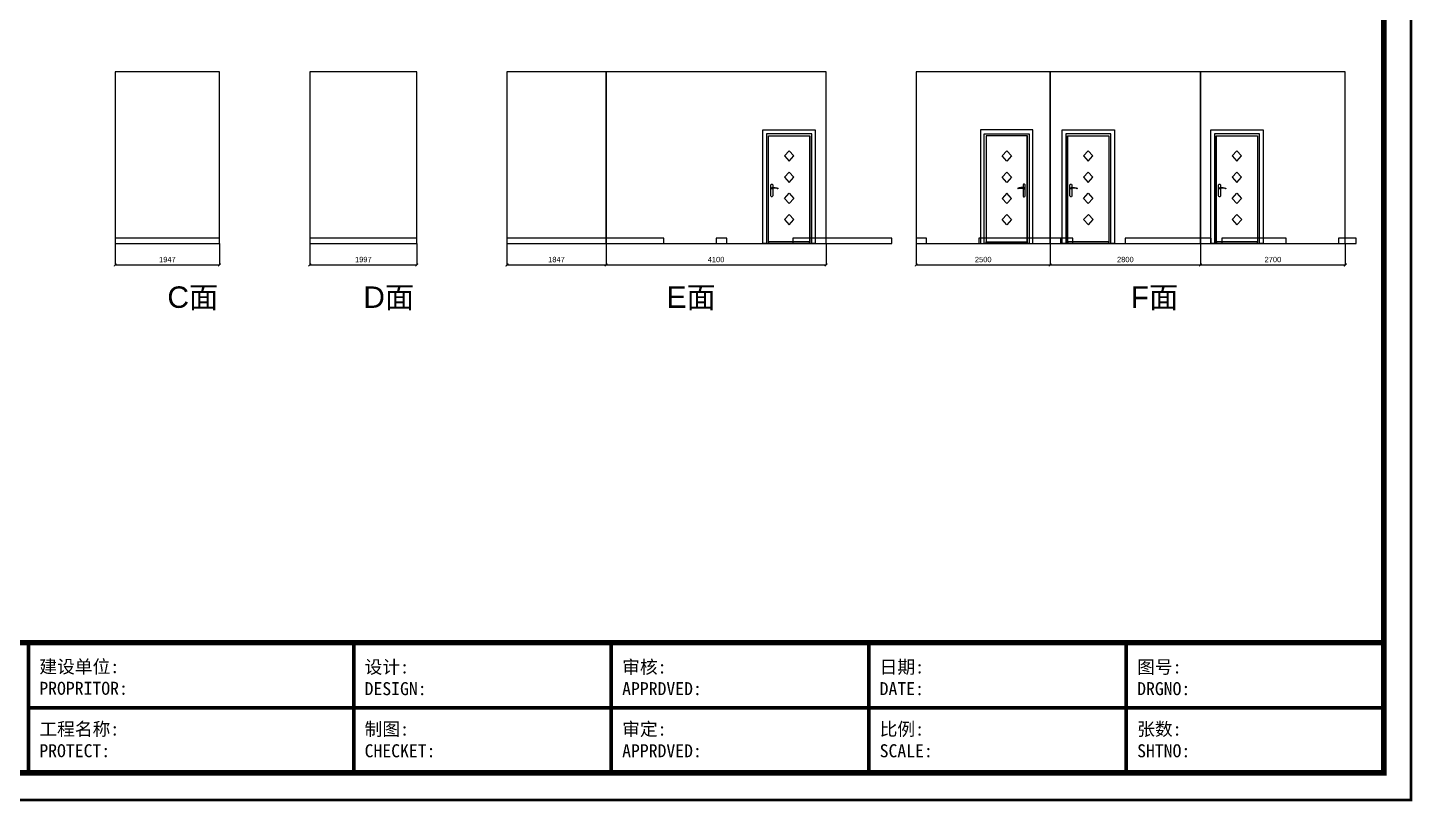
# Model space of a CAD drawing. Header units: inches. Extents: x -9450 to 207408, y -100115 to 6682.
# Drawn here: x 18190 to 27408, y -25115 to -19963 of the extents above; entities that cross this region are included whole.
import ezdxf

# ---------------------------------------------------------------- set-up
doc = ezdxf.new("R2010")
doc.units = ezdxf.units.IN
doc.header["$MEASUREMENT"] = 0
doc.layers.add('hole', color=5, linetype='Continuous')
doc.layers.add('tag', color=1, linetype='Continuous')
doc.layers.add('图纸外框', color=7, linetype='Continuous', lineweight=80)
doc.styles.get("Standard").update_dxf_attribs({"font": 'arial.ttf'})
doc.dimstyles.new('DimStyle', dxfattribs={"dimtxt": 100, "dimasz": 50, "dimexe": 0.18, "dimexo": 0.0625, "dimgap": 50, "dimtad": 1, "dimdec": 0, "dimzin": 0, "dimdsep": 46, "dimtxsty": 'Standard', "dimblk": 'ARCHTICK', "dimcen": 0.09, "dimadec": 0, "dimazin": 0, "dimtfac": 1, "dimtdec": 4, "dimtofl": 0, "dimtmove": 0, "dimatfit": 3, "dimfxl": 1, "dimtolj": 1, "dimtzin": 0, "dimarcsym": 0})

# ---------------------------------------------------------------- blocks, each defined once
blk = doc.blocks.new('图框658')
at = {"color": 0}
for p, q in [((-1749.5, -8782.2), (-1749.5, -9622.2)), ((349.9, -8782.2), (349.9, -9622.2)), ((2011.9, -8782.2), (2011.9, -9622.2)), ((3673.9, -8782.2), (3673.9, -9622.2)), ((5335.9, -8782.2), (5335.9, -9622.2)), ((-1749.5, -9202.2), (6998, -9202.2))]:
    blk.add_line(p, q, dxfattribs=at)
for points in [[(-7172.9, 174.9, 17.5, 17.5, 0), (-7172.9, -9797.1, 17.5, 17.5, 0), (7172.9, -9797.1, 17.5, 17.5, 0), (7172.9, 174.9, 17.5, 17.5, 0)], [(-6998, 0, 35, 35, 0), (-6998, -9622.2, 35, 35, 0), (6998, -9622.2, 35, 35, 0), (6998, 0, 35, 35, 0)]]:
    blk.add_lwpolyline(points, format="xyseb", close=True, dxfattribs=at)
blk.add_lwpolyline([(-6998, -8782.2, 35, 35, 0), (6998, -8782.2, 35, 35, 0)], format="xyseb", dxfattribs=at)
at = {"color": 0, "char_height": 84, "width": 3278.688, "attachment_point": 1}
for s, insert in [('\\fsimsun|b0|i0|c134|p2;\\H1x;建设单位:\\PPROPRITOR:', (-1679.5, -8894.2)), ('\\fsimsun|b0|i0|c134|p2;设计:  \\PDESIGN:', (419.9, -8896.5)), ('{\\fSimSun|b0|i0|c134|p2;审核:\\PAPPRDVED:}', (2081.9, -8896.5)), ('\\fsimsun|b0|i0|c134|p2;日期: \\PDATE:', (3743.9, -8896.5)), ('\\fsimsun|b0|i0|c134|p2;图号:  \\PDRGNO:', (5405.9, -8896.5)), ('\\fsimsun|b0|i0|c134|p2;工程名称:\\PPROTECT:', (-1679.5, -9297.1)), ('\\fsimsun|b0|i0|c134|p2;制图:  \\PCHECKET:', (419.9, -9297.6)), ('{\\fSimSun|b0|i0|c134|p2;审定:\\PAPPRDVED:}', (2081.9, -9297.6)), ('{\\fSimSun|b0|i0|c134|p2;比例:\\PSCALE:}', (3743.9, -9297.6)), ('{\\fSimSun|b0|i0|c134|p2;张数:\\PSHTNO:}', (5405.9, -9297.6))]:
    blk.add_mtext(s, dxfattribs=dict(at, insert=insert))
blk = doc.blocks.new('单图框')
at = {"layer": '图纸外框', "color": 7, "xscale": 0.10314960629921, "yscale": 0.10314960629921, "zscale": 0.03937007874016}
blk.add_blockref('图框658', (0, 0), dxfattribs=at)
blk = doc.blocks.new('_ArchTick')
at = {"color": 0, "linetype": 'ByBlock'}
blk.add_lwpolyline([(-0.5, -0.5, 0.4, 0.4, 0), (0.5, 0.5, 0.4, 0.4, 0)], format="xyseb", dxfattribs=at)
blk = doc.blocks.new('*D221')
at = {"color": 0, "linetype": 'ByBlock', "lineweight": -2}
for p, q in [((0, 0), (0, -400)), ((1947, 0), (1947, -400)), ((0, -400), (1947, -400))]:
    blk.add_line(p, q, dxfattribs=at)
at = {"layer": 'Defpoints'}
for p in [(0, 0), (1947, 0), (1947, -400)]:
    blk.add_point(p, dxfattribs=at)
at = {"color": 0, "lineweight": -2, "xscale": 50, "yscale": 50, "zscale": 50, "rotation": 180}
blk.add_blockref('_ArchTick', (0, -400), dxfattribs=at)
at = {"color": 0, "lineweight": -2, "xscale": 50, "yscale": 50, "zscale": 50}
blk.add_blockref('_ArchTick', (1947, -400), dxfattribs=at)
at = {"color": 0, "insert": (973, -350), "char_height": 100, "attachment_point": 8}
blk.add_mtext('1947', dxfattribs=at)
blk = doc.blocks.new('房间1墙面整体铺贴方案6带名字')
blk.add_lwpolyline([(0, -3200), (1947, -3200), (1947, -3102), (0, -3102)], close=True)
blk = doc.blocks.new('*D224')
at = {"color": 0, "linetype": 'ByBlock', "lineweight": -2}
for p, q in [((0, 0), (0, -400)), ((1997, 0), (1997, -400)), ((0, -400), (1997, -400))]:
    blk.add_line(p, q, dxfattribs=at)
at = {"layer": 'Defpoints'}
for p in [(0, 0), (1997, 0), (1997, -400)]:
    blk.add_point(p, dxfattribs=at)
at = {"color": 0, "lineweight": -2, "xscale": 50, "yscale": 50, "zscale": 50, "rotation": 180}
blk.add_blockref('_ArchTick', (0, -400), dxfattribs=at)
at = {"color": 0, "lineweight": -2, "xscale": 50, "yscale": 50, "zscale": 50}
blk.add_blockref('_ArchTick', (1997, -400), dxfattribs=at)
at = {"color": 0, "insert": (999, -350), "char_height": 100, "attachment_point": 8}
blk.add_mtext('1997', dxfattribs=at)
blk = doc.blocks.new('房间1墙面整体铺贴方案5带名字')
blk.add_lwpolyline([(0, -3200), (1997, -3200), (1997, -3102), (0, -3102)], close=True)
blk = doc.blocks.new('*D227')
at = {"color": 0, "linetype": 'ByBlock', "lineweight": -2}
for p, q in [((0, 0), (0, -400)), ((1847, 0), (1847, -400)), ((0, -400), (1847, -400))]:
    blk.add_line(p, q, dxfattribs=at)
at = {"layer": 'Defpoints'}
for p in [(0, 0), (1847, 0), (1847, -400)]:
    blk.add_point(p, dxfattribs=at)
at = {"color": 0, "lineweight": -2, "xscale": 50, "yscale": 50, "zscale": 50, "rotation": 180}
blk.add_blockref('_ArchTick', (0, -400), dxfattribs=at)
at = {"color": 0, "lineweight": -2, "xscale": 50, "yscale": 50, "zscale": 50}
blk.add_blockref('_ArchTick', (1847, -400), dxfattribs=at)
at = {"color": 0, "insert": (923, -350), "char_height": 100, "attachment_point": 8}
blk.add_mtext('1847', dxfattribs=at)
blk = doc.blocks.new('*D228')
at = {"color": 0, "linetype": 'ByBlock', "lineweight": -2}
for p, q in [((1847, 0), (1847, -400)), ((5947, 0), (5947, -400)), ((1847, -400), (5947, -400))]:
    blk.add_line(p, q, dxfattribs=at)
at = {"layer": 'Defpoints'}
for p in [(1847, 0), (5947, 0), (5947, -400)]:
    blk.add_point(p, dxfattribs=at)
at = {"color": 0, "lineweight": -2, "xscale": 50, "yscale": 50, "zscale": 50, "rotation": 180}
blk.add_blockref('_ArchTick', (1847, -400), dxfattribs=at)
at = {"color": 0, "lineweight": -2, "xscale": 50, "yscale": 50, "zscale": 50}
blk.add_blockref('_ArchTick', (5947, -400), dxfattribs=at)
at = {"color": 0, "insert": (3897, -350), "char_height": 100, "attachment_point": 8}
blk.add_mtext('4100', dxfattribs=at)
blk = doc.blocks.new('门前视')
at = {"linetype": 'ByBlock'}
for p, q in [((-1.243, 4.917), (1.243, 4.917)), ((-1.243, 0), (-1.243, 4.917)), ((1.243, 4.917), (1.243, 0)), ((1.076, 4.75), (-1.077, 4.75)), ((-1.077, 4.75), (-1.077, 0)), ((-0.987, 0), (-0.987, 4.66)), ((-0.987, 4.66), (0.983, 4.66)), ((-0.979, 0.067), (-0.979, 4.654)), ((-0.977, 4.654), (0.976, 4.654)), ((0.976, 4.654), (0.976, 0.067)), ((0.983, 4.66), (0.983, 0)), ((1.076, 0), (1.076, 4.75)), ((-0.227, 3.79), (-0.003, 4.014)), ((-0.227, 3.79), (-0.003, 3.567)), ((-0.003, 4.014), (0.22, 3.79)), ((-0.003, 3.567), (0.22, 3.79)), ((-0.227, 2.87), (-0.003, 3.094)), ((-0.003, 3.094), (0.22, 2.87)), ((-0.873, 2.54), (-0.853, 2.567)), ((-0.873, 2.057), (-0.873, 2.54)), ((-0.853, 2.567), (-0.837, 2.574)), ((-0.853, 2.39), (-0.84, 2.41)), ((-0.84, 2.41), (-0.8, 2.417)), ((-0.837, 2.574), (-0.817, 2.574)), ((-0.817, 2.574), (-0.8, 2.567)), ((-0.8, 2.567), (-0.78, 2.537)), ((-0.8, 2.417), (-0.666, 2.42)), ((-0.78, 2.537), (-0.78, 2.06)), ((-0.666, 2.42), (-0.587, 2.41)), ((-0.587, 2.41), (-0.537, 2.397)), ((-0.537, 2.397), (-0.531, 2.389)), ((-0.227, 2.87), (-0.003, 2.647)), ((-0.003, 2.647), (0.22, 2.87)), ((-0.857, 2.03), (-0.873, 2.057)), ((-0.837, 2.02), (-0.857, 2.03)), ((-0.847, 2.374), (-0.853, 2.39)), ((-0.827, 2.364), (-0.847, 2.374)), ((-0.807, 2.027), (-0.837, 2.02)), ((-0.813, 2.37), (-0.827, 2.364)), ((-0.773, 2.384), (-0.813, 2.37)), ((-0.787, 2.044), (-0.807, 2.027)), ((-0.78, 2.06), (-0.787, 2.044)), ((-0.713, 2.394), (-0.773, 2.384)), ((-0.653, 2.392), (-0.713, 2.394)), ((-0.593, 2.39), (-0.653, 2.392)), ((-0.567, 2.384), (-0.593, 2.39)), ((-0.55, 2.37), (-0.567, 2.384)), ((-0.54, 2.37), (-0.55, 2.37)), ((-0.533, 2.377), (-0.54, 2.37)), ((-0.531, 2.389), (-0.533, 2.377)), ((-0.227, 1.954), (-0.003, 2.177)), ((-0.227, 1.954), (-0.003, 1.73)), ((-0.003, 2.177), (0.22, 1.954)), ((-0.003, 1.73), (0.22, 1.954)), ((-0.223, 1.034), (0, 1.257)), ((0, 1.257), (0.223, 1.034)), ((-0.223, 1.034), (0, 0.81)), ((0, 0.81), (0.223, 1.034)), ((-1.077, 0), (-1.243, 0)), ((-1.077, 0), (-0.987, 0)), ((-0.987, 0), (-0.979, 0.01)), ((-0.973, 0.067), (-0.979, 0.067)), ((-0.979, 0.067), (-0.979, 0.01)), ((-0.979, 0.01), (0.976, 0.01)), ((0.976, 0.067), (-0.973, 0.067)), ((0.976, 0.01), (0.976, 0.067)), ((0.983, 0), (0.976, 0.01)), ((0.983, 0), (1.076, 0)), ((1.243, 0), (1.076, 0))]:
    blk.add_line(p, q, dxfattribs=at)
blk = doc.blocks.new('房间1墙面整体铺贴方案3带名字')
for points in [[(0, -3200), (2924, -3200), (2924, -3102), (0, -3102)], [(3898, -3200), (4100, -3200), (4100, -3102), (3898, -3102)], [(5327, -3200), (7173, -3200), (7173, -3102), (5327, -3102)]]:
    blk.add_lwpolyline(points, close=True)
at = {"layer": 'hole', "xscale": 391.657766697495, "yscale": 430.948505186089}
blk.add_blockref('门前视', (5259, -3200), dxfattribs=at)
blk = doc.blocks.new('*D231')
at = {"color": 0, "linetype": 'ByBlock', "lineweight": -2}
for p, q in [((0, -0.0625), (0, -400.18)), ((2500, -0.0625), (2500, -400.18)), ((0, -400), (2500, -400))]:
    blk.add_line(p, q, dxfattribs=at)
at = {"layer": 'Defpoints'}
for p in [(0, 0), (2500, 0), (2500, -400)]:
    blk.add_point(p, dxfattribs=at)
at = {"color": 0, "lineweight": -2, "xscale": 50, "yscale": 50, "zscale": 50, "rotation": 180}
blk.add_blockref('_ArchTick', (0, -400), dxfattribs=at)
at = {"color": 0, "lineweight": -2, "xscale": 50, "yscale": 50, "zscale": 50}
blk.add_blockref('_ArchTick', (2500, -400), dxfattribs=at)
at = {"color": 0, "insert": (1250, -350), "char_height": 100, "attachment_point": 8}
blk.add_mtext('2500', dxfattribs=at)
blk = doc.blocks.new('*D232')
at = {"color": 0, "linetype": 'ByBlock', "lineweight": -2}
for p, q in [((2500, -0.0625), (2500, -400.18)), ((5300, -0.0625), (5300, -400.18)), ((2500, -400), (5300, -400))]:
    blk.add_line(p, q, dxfattribs=at)
at = {"layer": 'Defpoints'}
for p in [(2500, 0), (5300, 0), (5300, -400)]:
    blk.add_point(p, dxfattribs=at)
at = {"color": 0, "lineweight": -2, "xscale": 50, "yscale": 50, "zscale": 50, "rotation": 180}
blk.add_blockref('_ArchTick', (2500, -400), dxfattribs=at)
at = {"color": 0, "lineweight": -2, "xscale": 50, "yscale": 50, "zscale": 50}
blk.add_blockref('_ArchTick', (5300, -400), dxfattribs=at)
at = {"color": 0, "insert": (3900, -350), "char_height": 100, "attachment_point": 8}
blk.add_mtext('2800', dxfattribs=at)
blk = doc.blocks.new('*D233')
at = {"color": 0, "linetype": 'ByBlock', "lineweight": -2}
for p, q in [((5300, -0.0625), (5300, -400.18)), ((8000, -0.0625), (8000, -400.18)), ((5300, -400), (8000, -400))]:
    blk.add_line(p, q, dxfattribs=at)
at = {"layer": 'Defpoints'}
for p in [(5300, 0), (8000, 0), (8000, -400)]:
    blk.add_point(p, dxfattribs=at)
at = {"color": 0, "lineweight": -2, "xscale": 50, "yscale": 50, "zscale": 50, "rotation": 180}
blk.add_blockref('_ArchTick', (5300, -400), dxfattribs=at)
at = {"color": 0, "lineweight": -2, "xscale": 50, "yscale": 50, "zscale": 50}
blk.add_blockref('_ArchTick', (8000, -400), dxfattribs=at)
at = {"color": 0, "insert": (6650, -350), "char_height": 100, "attachment_point": 8}
blk.add_mtext('2700', dxfattribs=at)
blk = doc.blocks.new('房间1墙面整体铺贴方案0带名字')
for points in [[(0, -3200), (194, -3200), (194, -3102), (0, -3102)], [(1168, -3200), (2700, -3200), (2700, -3102), (1168, -3102)], [(2700, -3200), (2921, -3200), (2921, -3102), (2700, -3102)], [(3895, -3200), (5500, -3200), (5500, -3102), (3895, -3102)], [(5700, -3200), (6898, -3200), (6898, -3102), (5700, -3102)], [(7872, -3200), (8200, -3200), (8200, -3102), (7872, -3102)]]:
    blk.add_lwpolyline(points, close=True)
at = {"layer": 'hole', "yscale": 430.948505186089}
for p, xscale in [((1688, -3200), -391.657766697495), ((3210, -3200), 391.657766697495), ((5981, -3200), 391.657766697495)]:
    blk.add_blockref('门前视', p, dxfattribs=dict(at, xscale=xscale))
blk = doc.blocks.new('房间1墙面6铺贴带名字')
blk.add_lwpolyline([(0, 0), (1946.6, 0), (1946.6, 3200), (0, 3200)], close=True)
blk.add_blockref('房间1墙面整体铺贴方案6带名字', (0, 3200, -1))
at = {"layer": 'tag', "insert": (973.3, -800), "char_height": 400, "attachment_point": 1}
blk.add_mtext('C面', dxfattribs=at)
dim = blk.add_linear_dim(base=(1946.6, -400), p1=(0, 0), p2=(1946.6, 0), dimstyle='DimStyle', override={"dimpost": '<>'})
dim.commit()
dim.dimension.update_dxf_attribs({"geometry": '*D221', "text_midpoint": (973.3, -400)})
blk = doc.blocks.new('房间1墙面5铺贴带名字')
blk.add_lwpolyline([(0, 0), (1997.1, 0), (1997.1, 3200), (0, 3200)], close=True)
blk.add_blockref('房间1墙面整体铺贴方案5带名字', (0, 3200, -1))
at = {"layer": 'tag', "insert": (998.6, -800), "char_height": 400, "attachment_point": 1}
blk.add_mtext('D面', dxfattribs=at)
dim = blk.add_linear_dim(base=(1997.1, -400), p1=(0, 0), p2=(1997.1, 0), dimstyle='DimStyle', override={"dimpost": '<>'})
dim.commit()
dim.dimension.update_dxf_attribs({"geometry": '*D224', "text_midpoint": (998.6, -400)})
blk = doc.blocks.new('房间1墙面4铺贴带名字')
for points in [[(0, 0), (1846.6, 0), (1846.6, 3200), (0, 3200)], [(1846.6, 0), (5946.6, 0), (5946.6, 3200), (1846.6, 3200)]]:
    blk.add_lwpolyline(points, close=True)
blk.add_blockref('房间1墙面整体铺贴方案3带名字', (0, 3200, -1))
at = {"layer": 'tag', "insert": (2973.3, -800), "char_height": 400, "attachment_point": 1}
blk.add_mtext('E面', dxfattribs=at)
for base, p1, p2, picture, middle in [((1846.6, -400), (0, 0), (1846.6, 0), '*D227', (923.3, -400)), ((5946.6, -400), (1846.6, 0), (5946.6, 0), '*D228', (3896.6, -400))]:
    dim = blk.add_linear_dim(base=base, p1=p1, p2=p2, dimstyle='DimStyle', override={"dimpost": '<>'})
    dim.commit()
    dim.dimension.update_dxf_attribs({"geometry": picture, "text_midpoint": middle})
blk = doc.blocks.new('房间1墙面2铺贴带名字')
for points in [[(0, 0), (2500, 0), (2500, 3200), (0, 3200)], [(2500, 0), (5300, 0), (5300, 3200), (2500, 3200)], [(5300, 0), (8000, 0), (8000, 3200), (5300, 3200)]]:
    blk.add_lwpolyline(points, close=True)
blk.add_blockref('房间1墙面整体铺贴方案0带名字', (0, 3200, -1))
at = {"layer": 'tag', "insert": (4000, -800), "char_height": 400, "attachment_point": 1}
blk.add_mtext('F面', dxfattribs=at)
for base, p1, p2, picture, middle in [((2500, -400), (0, 0), (2500, 0), '*D231', (1250, -400)), ((5300, -400), (2500, 0), (5300, 0), '*D232', (3900, -400)), ((8000, -400), (5300, 0), (8000, 0), '*D233', (6650, -400))]:
    dim = blk.add_linear_dim(base=base, p1=p1, p2=p2, dimstyle='DimStyle', override={"dimpost": '<>'})
    dim.commit()
    dim.dimension.update_dxf_attribs({"geometry": picture, "text_midpoint": middle})

msp = doc.modelspace()

# ---------------------------------------------------------------- block references
for name, p, xscale, yscale, zscale in [('单图框', (20000, -15000), 10, 10, 10), ('房间1墙面6铺贴带名字', (18772.4, -21400), 0.35714285657746, 0.35714285657746, 0.35714285657746), ('房间1墙面5铺贴带名字', (20067.7, -21400), 0.35714285657746, 0.35714285657746, 0.35714285657746), ('房间1墙面4铺贴带名字', (21380.9, -21400), 0.35714285657746, 0.35714285657746, 0.35714285657746), ('房间1墙面2铺贴带名字', (24104.7, -21400), 0.35714285657746, 0.35714285657746, 0.35714285657746)]:
    msp.add_blockref(name, p, dxfattribs=dict(xscale=xscale, yscale=yscale, zscale=zscale))

doc.saveas('drawing.dxf')
